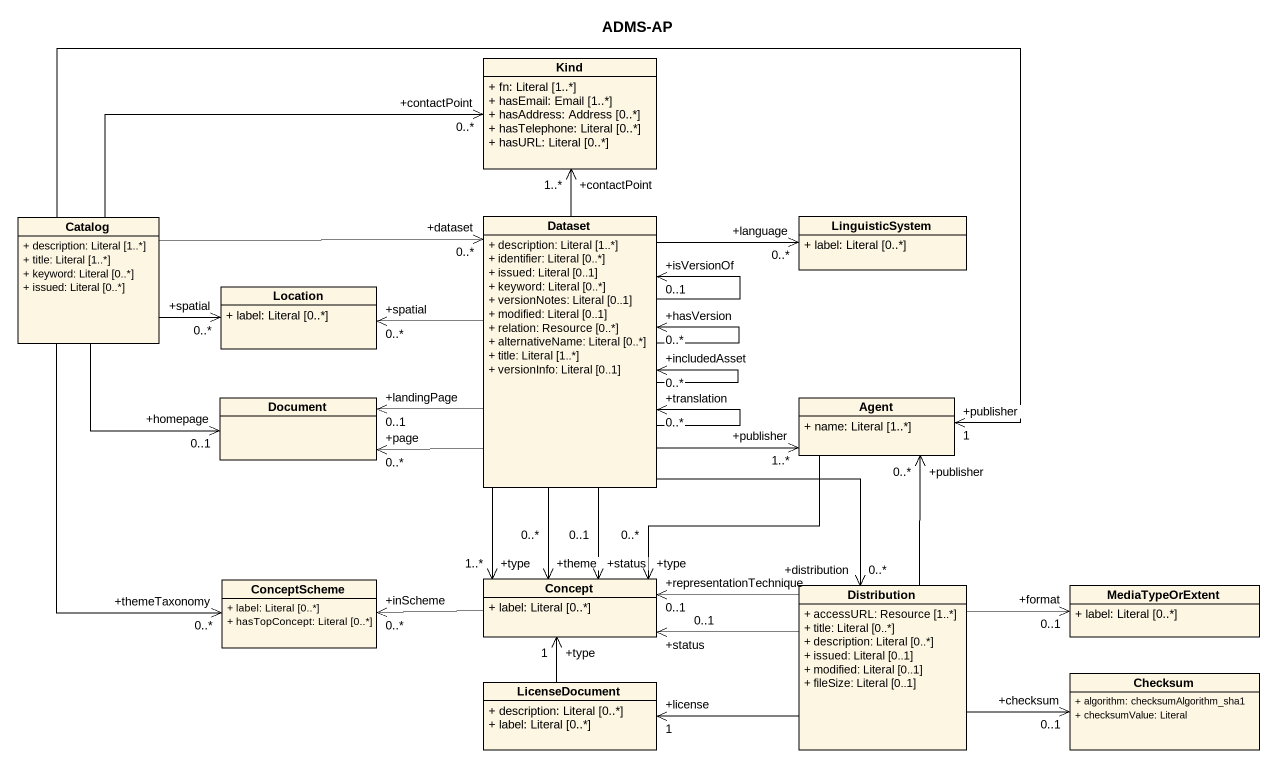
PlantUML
@startuml
title ADMS-AP
hide circle
hide empty members
skinparam classAttributeIconSize 0
class Kind {
  + fn: Literal [1..*]
  + hasEmail: Email [1..*]
  + hasAddress: Address [0..*]
  + hasTelephone: Literal [0..*]
  + hasURL: Literal [0..*]
}
class Dataset {
  + description: Literal [1..*]
  + identifier: Literal [0..*]
  + issued: Literal [0..1]
  + keyword: Literal [0..*]
  + versionNotes: Literal [0..1]
  + modified: Literal [0..1]
  + relation: Resource [0..*]
  + alternativeName: Literal [0..*]
  + title: Literal [1..*]
  + versionInfo: Literal [0..1]
}
class LinguisticSystem {
  + label: Literal [0..*]
}
class Catalog {
  + description: Literal [1..*]
  + title: Literal [1..*]
  + keyword: Literal [0..*]
  + issued: Literal [0..*]
}
class Location {
  + label: Literal [0..*]
}
class Document
class "Agent" as Agent_ {
  + name: Literal [1..*]
}
class ConceptScheme {
  + label: Literal [0..*]
  + hasTopConcept: Literal [0..*]
}
class Concept {
  + label: Literal [0..*]
}
class Distribution {
  + accessURL: Resource [1..*]
  + title: Literal [0..*]
  + description: Literal [0..*]
  + issued: Literal [0..1]
  + modified: Literal [0..1]
  + fileSize: Literal [0..1]
}
class MediaTypeOrExtent {
  + label: Literal [0..*]
}
class LicenseDocument {
  + description: Literal [0..*]
  + label: Literal [0..*]
}
class Checksum {
  + algorithm: checksumAlgorithm_sha1
  + checksumValue: Literal
}
Dataset -up-> "+contactPoint\n1..*" Kind
Dataset --> "+isVersionOf\n0..1" Dataset
Dataset --> "+includedAsset\n0..*" Dataset
Dataset --> "+translation\n0..*" Dataset
Dataset --> "+hasVersion\n0..*" Dataset
Dataset -right-> "+language\n0..*" LinguisticSystem
Dataset -left-> "+spatial\n0..*" Location
Dataset -left-> "+landingPage\n0..1" Document
Dataset -left-> "+page\n0..*" Document
Dataset -right-> "+publisher\n1..*" Agent_
Dataset --> "+type\n1..*" Concept
Dataset --> "+theme\n0..*" Concept
Dataset --> "+status\n0..1" Concept
Dataset --> "+distribution\n0..*" Distribution
Catalog -right-> "+contactPoint\n0..*" Kind
Catalog -right-> "+dataset\n0..*" Dataset
Catalog -right-> "+spatial\n0..*" Location
Catalog --> "+homepage\n0..1" Document
Catalog -right-> "+publisher\n1" Agent_
Catalog --> "+themeTaxonomy\n0..*" ConceptScheme
Agent_ -left-> "+type\n0..*" Concept
Concept -left-> "+inScheme\n0..*" ConceptScheme
Distribution -up-> "+publisher\n0..*" Agent_
Distribution -left-> "+representationTechnique\n0..1" Concept
Distribution -left-> "+status\n0..1" Concept
Distribution -right-> "+format\n0..1" MediaTypeOrExtent
Distribution -left-> "+license\n1" LicenseDocument
Distribution -right-> "+checksum\n0..1" Checksum
LicenseDocument -up-> "+type\n1" Concept
@enduml
